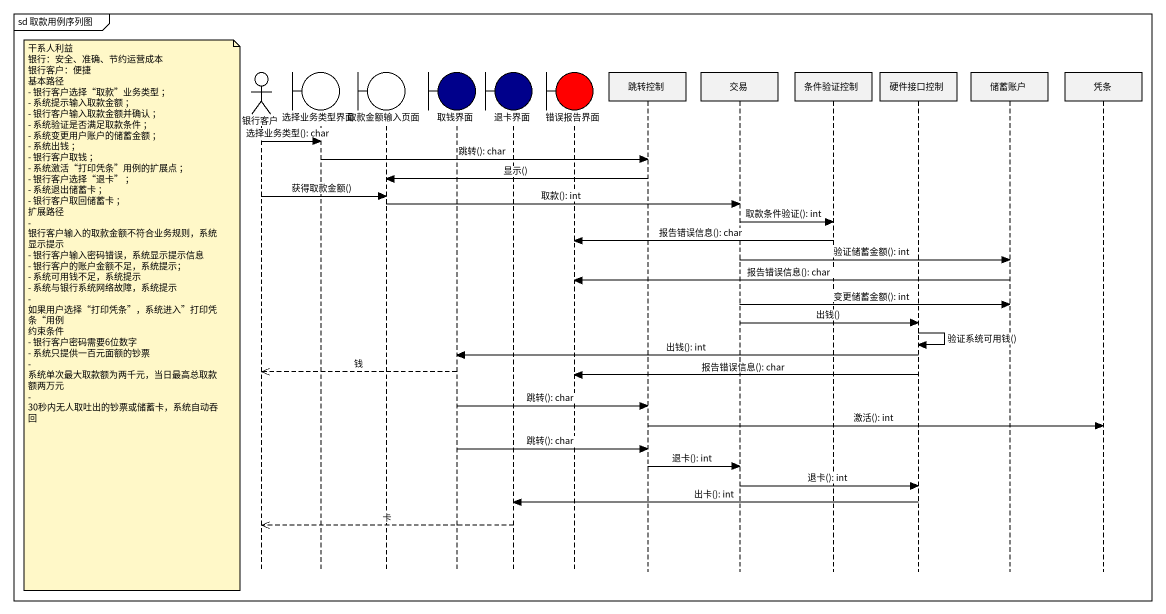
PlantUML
@startuml
mainframe sd 取款用例序列图
hide footbox
actor 银行客户
boundary 选择业务类型界面
boundary 取款金额输入页面
boundary 取钱界面 #00008B
boundary 退卡界面 #00008B
boundary 错误报告界面 #FF0000
participant 跳转控制
participant 交易
participant 条件验证控制
participant 硬件接口控制
participant 储蓄账户
participant 凭条

银行客户 -> 选择业务类型界面 : 选择业务类型(): char
选择业务类型界面 -> 跳转控制 : 跳转(): char
跳转控制 -> 取款金额输入页面 : 显示()
银行客户 -> 取款金额输入页面 : 获得取款金额()
取款金额输入页面 -> 交易 : 取款(): int
交易 -> 条件验证控制 : 取款条件验证(): int
条件验证控制 -> 错误报告界面 : 报告错误信息(): char
交易 -> 储蓄账户 : 验证储蓄金额(): int
储蓄账户 -> 错误报告界面 : 报告错误信息(): char
交易 -> 储蓄账户 : 变更储蓄金额(): int
note left of 银行客户
  干系人利益
  银行：安全、准确、节约运营成本
  银行客户：便捷
  基本路径
  - 银行客户选择“取款”业务类型 ；
  - 系统提示输入取款金额 ；
  - 银行客户输入取款金额并确认 ；
  - 系统验证是否满足取款条件 ；
  - 系统变更用户账户的储蓄金额 ；
  - 系统出钱 ；
  - 银行客户取钱 ；
  - 系统激活“打印凭条”用例的扩展点 ；
  - 银行客户选择“退卡” ；
  - 系统退出储蓄卡 ；
  - 银行客户取回储蓄卡 ；
  扩展路径
  - 银行客户输入的取款金额不符合业务规则，系统显示提示
  - 银行客户输入密码错误，系统显示提示信息
  - 银行客户的账户金额不足，系统提示；
  - 系统可用钱不足，系统提示
  - 系统与银行系统网络故障，系统提示
  - 如果用户选择“打印凭条”，系统进入”打印凭条“用例
  约束条件
  - 银行客户密码需要6位数字
  - 系统只提供一百元面额的钞票
  - 系统单次最大取款额为两千元，当日最高总取款额两万元
  - 30秒内无人取吐出的钞票或储蓄卡，系统自动吞回
end note
交易 -> 硬件接口控制 : 出钱()
硬件接口控制 -> 硬件接口控制 : 验证系统可用钱()
硬件接口控制 -> 取钱界面 : 出钱(): int
取钱界面 -->> 银行客户 : 钱
硬件接口控制 -> 错误报告界面 : 报告错误信息(): char
取钱界面 -> 跳转控制 : 跳转(): char
跳转控制 -> 凭条 : 激活(): int
取钱界面 -> 跳转控制 : 跳转(): char
跳转控制 -> 交易 : 退卡(): int
交易 -> 硬件接口控制 : 退卡(): int
硬件接口控制 -> 退卡界面 : 出卡(): int
退卡界面 -->> 银行客户 : 卡
@enduml
